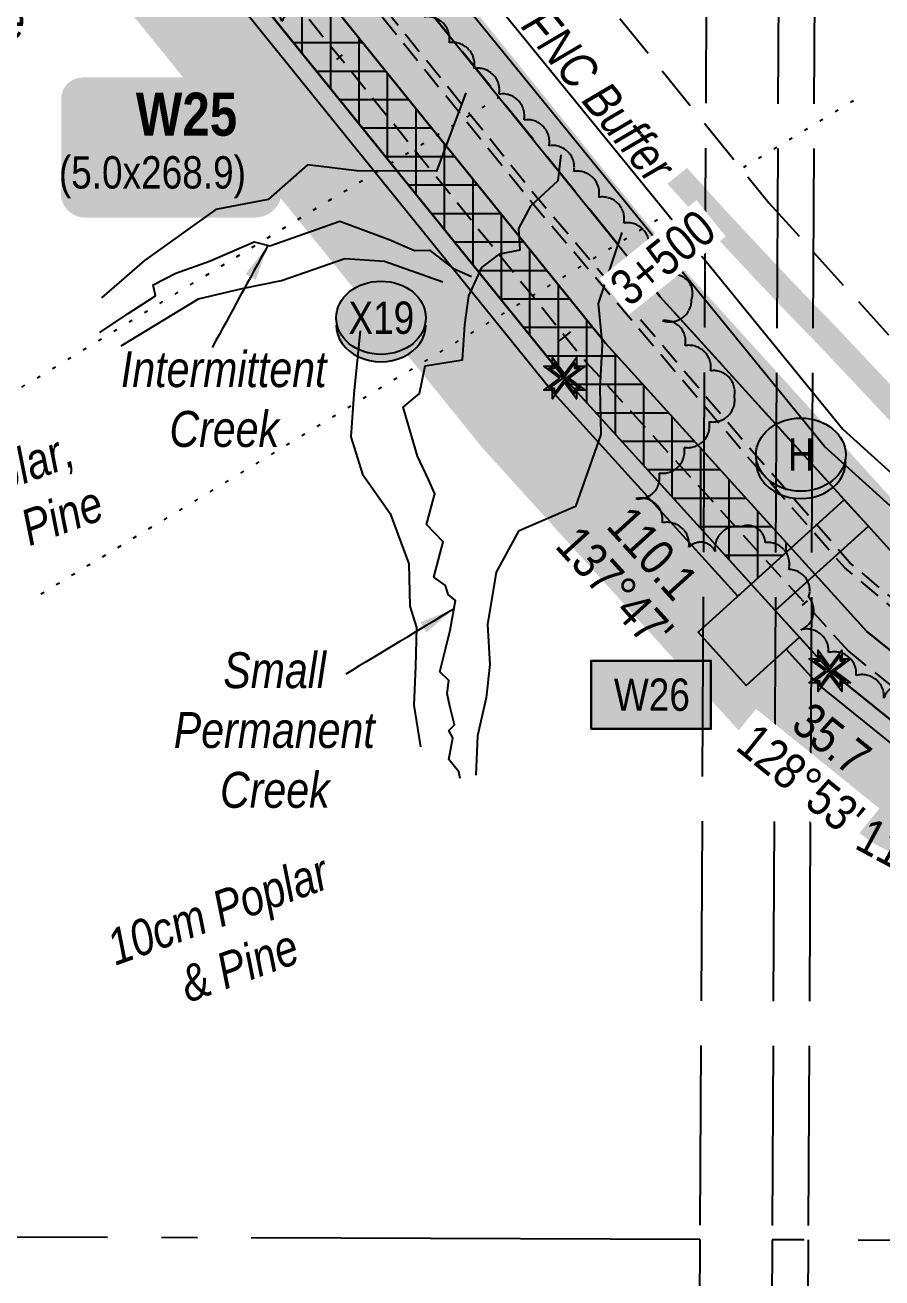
# Model space of a CAD drawing. Extents: x 471563 to 508050, y 6028961 to 6050146.
# Drawn here: x 481820.4 to 482059.1, y 6043411.8 to 6043760.8 of the extents above; entities that cross this region are included whole.
import ezdxf
from ezdxf.enums import TextEntityAlignment as Align

# ---------------------------------------------------------------- set-up
doc = ezdxf.new("R2010")
doc.units = 0
doc.header["$LTSCALE"] = 5
for name, pattern in [('0', [1, 1, 0]), ('foc-ACCESSROAD', [3.75, 2.5, -1.25]), ('foc-QUARTERLINE', [33, 25, -3, 2, -3]), ('foc-TIELINE', [1.875, 1.25, -0.625]), ('foc-TOPO', [1, 0.2, -0.8]), ('foc-UNSURVEYED', [12.5, 10, -2.5]), ('UG_PIPE', [1.875, 1.25, -0.625])]:
    doc.linetypes.add(name, pattern=pattern)
for name, color, linetype in [('AS-PIPE-UG', 44, 'UG_PIPE'), ('AS-ROADS', 254, 'Continuous'), ('C-RW', 13, 'Continuous'), ('CHAINAGE', 201, 'foc-TIELINE'), ('F-AR', 190, 'foc-ACCESSROAD'), ('F-RW', 190, 'Continuous'), ('L-BD1', 253, 'Continuous'), ('L-MON', 1, 'Continuous'), ('L-SECQ', 8, 'foc-QUARTERLINE'), ('L-USEC', 7, 'foc-UNSURVEYED'), ('P-BUFFER-H 30m', 51, 'Continuous'), ('P-BUFFER-T', 40, 'Continuous'), ('P-CROSSINGS', 250, 'Continuous'), ('P-CROSSINGS AR', 250, 'Continuous'), ('P-PROPOSED', 10, 'Continuous'), ('P-PROPOSED-H', 21, 'Continuous'), ('P-TEMP-BLOCKS', 250, 'Continuous'), ('P-TEMP-BLUE-BORE-H', 131, 'Continuous'), ('P-TEMP-H', 41, 'Continuous'), ('P-TEMP-NO CUT-H', 104, 'Continuous'), ('P-TEMP_WORKSPACE', 46, 'Continuous'), ('P-WORKAREA', 113, 'Continuous'), ('P-WORKAREA-H', 111, 'Continuous'), ('T-BUSH', 110, '0'), ('T-BUSH-T', 110, 'Continuous'), ('T-SLOPE', 48, 'Continuous'), ('T-VEGETATION-CHANGE', 104, 'foc-TOPO'), ('T-WATER', 160, 'Continuous'), ('T-WATER-T', 170, 'Continuous')]:
    doc.layers.add(name, color=color, linetype=linetype)
doc.layers.add('CHAINAGE-T', color=201, linetype='Continuous', lineweight=18)
doc.styles.add('80', font='ARIALN.TTF', dxfattribs={"height": 10})
doc.styles.add('80CG', font='ARIALN.TTF', dxfattribs={"height": 10})
doc.styles.add('80L', font='ARIALN.TTF', dxfattribs={"height": 10})
doc.styles.add('80LS', font='ARIALNI.TTF', dxfattribs={"height": 10})
doc.styles.add('BOLD', font='ARIALNB.TTF')
doc.styles.add('Crossing', font='ARIALN.TTF', dxfattribs={"height": 10})
doc.styles.add('foc-LtypeFont', font='ARIALN.TTF', dxfattribs={"height": 7.35})
doc.styles.add('MtXpl_Arial_Narrow', font='ARIALNI.TTF')
doc.linetypes.add('foc-TOPO-flowdirection-NOLINE', pattern='A,0,[">",foc-LtypeFont,S=0.3,R=0,X=0,Y=-0.945],-20,[">",foc-LtypeFont,S=0.3,R=0,X=0,Y=-0.945],0', length=20)
doc.dimstyles.new('Compass 5 000', dxfattribs={"dimscale": 5, "dimtxt": 9, "dimasz": 2, "dimexe": 0.2, "dimexo": 0.0625, "dimgap": 0.5, "dimtad": 0, "dimtih": 1, "dimtoh": 1, "dimzin": 0, "dimdsep": 46, "dimtxsty": '80CG', "dimcen": 0.1, "dimse1": 1, "dimse2": 1, "dimclrd": 256, "dimclrt": 256, "dimaunit": 1, "dimadec": 4, "dimazin": 0, "dimtfac": 0.06, "dimtofl": 0, "dimtmove": 0, "dimatfit": 1, "dimfxl": 0.2, "dimtolj": 1, "dimtzin": 0, "dimlwd": -1, "dimarcsym": 0})

# ---------------------------------------------------------------- blocks, each defined once
blk = doc.blocks.new('Temp_Area')
h = blk.add_hatch(color=191)
h.dxf.hatch_style = 1
h.paths.add_polyline_path([(-16.83, -9.44), (16.33, -9.44), (16.33, 9.05), (-16.83, 9.05)])
at = {"color": 250}
for points in [[(-17.03, -9.64), (16.53, -9.64), (16.53, 9.25), (-17.03, 9.25)], [(-16.93, -9.54), (16.43, -9.54), (16.43, 9.15), (-16.93, 9.15)]]:
    blk.add_lwpolyline(points, close=True, dxfattribs=at)
at = {"color": 250, "style": '80L'}
blk.add_attdef('TEMPORARY', text='', height=9, dxfattribs=at).set_placement((0, -0.15), align=Align.MIDDLE_CENTER)
blk = doc.blocks.new('xing2')
h = blk.add_hatch(color=50)
h.dxf.hatch_style = 1
edge = h.paths.add_edge_path()
edge.add_ellipse((0, 0), major_axis=(-12.5, 0), ratio=0.816297, start_angle=0, end_angle=360)
h = blk.add_hatch(color=250)
h.dxf.hatch_style = 1
edge = h.paths.add_edge_path()
edge.add_ellipse((0, -2.05), major_axis=(-12.5, 0), ratio=0.816297, start_angle=0, end_angle=180)
edge.add_line((12.5, -2.05), (12.5, 0))
edge.add_ellipse((0, 0), major_axis=(-12.5, 0), ratio=0.816297, start_angle=0, end_angle=180, ccw=False)
edge.add_line((-12.5, 0), (-12.5, -2.05))
at = {"color": 250}
blk.add_ellipse((0, 0), major_axis=(-12.5, 0), ratio=0.816297, dxfattribs=at)
blk.add_ellipse((0, -2.05), major_axis=(-12.5, 0), ratio=0.816297, start_param=0, end_param=3.141593, dxfattribs=at)
at = {"color": 250, "style": 'Crossing'}
blk.add_attdef('CROSSING', text='', height=9, dxfattribs=at).set_placement((0.09, 0.02), align=Align.MIDDLE_CENTER)
at = {"color": 250, "style": 'Crossing', "flags": 1}
for tag, p in [('OWNER', (0.09, -12.49)), ('DESCRIPTION', (0.09, -25.77)), ('LOCATION', (0.09, -39.3)), ('DWG_REF', (0.09, -52.84))]:
    blk.add_attdef(tag, text='', height=9, dxfattribs=at).set_placement(p, align=Align.MIDDLE_CENTER)
blk = doc.blocks.new('*U235')
h = blk.add_hatch(color=191)
edge = h.paths.add_edge_path()
edge.add_line((-24, -19.07), (24, -19.07))
edge.add_arc((24, -13.07), 6, 270, 360)
edge.add_line((30, -13.07), (30, 12.5))
edge.add_arc((24, 12.5), 6, 0, 90)
edge.add_line((24, 18.5), (-24, 18.5))
edge.add_arc((-24, 12.5), 6, 90, 180)
edge.add_line((-30, 12.5), (-30, -13.07))
edge.add_arc((-24, -13.07), 6, 180, 270)
at = {"flags": 128}
blk.add_lwpolyline([(31.73, 26.64, 0, 7.5, 0), (0, 0, 0, 0, 0)], format="xyseb", dxfattribs=at)
at = {"color": 250, "flags": 128}
blk.add_lwpolyline([(-24, -19.07, 3, 3, 0), (24, -19.07, 3, 3, 0.414214), (30, -13.07, 3, 3, 0), (30, 12.5, 3, 0, 0.414214), (24, 18.5, 0, 0, 0), (-24, 18.5, 0, 0, 0.414214), (-30, 12.5, 0, 0, 0), (-30, -13.07, 0, 3, 0.414214)], format="xyseb", close=True, dxfattribs=at)
at = {"color": 250}
for tag, p, height, style in [('TEMP_AREA_W1_001', (-9.21, 2.24), 12, 'BOLD'), ('ENTER_TEXT_001', (-30.66, -12.47), 9, '80')]:
    blk.add_attdef(tag, p, '', height=height, dxfattribs=dict(at, style=style))
blk = doc.blocks.new('TEMP')
h = blk.add_hatch(color=255)
h.dxf.hatch_style = 1
h.paths.add_polyline_path([(0, 0.251), (-0.666, 1.152), (-0.666, 0.666), (-1.152, 0.666), (-0.251, 0), (-1.152, -0.666), (-0.666, -0.666), (-0.666, -1.152), (0, -0.251), (0.666, -1.152), (0.666, -0.666), (1.152, -0.666), (0.251, 0), (1.152, 0.666), (0.666, 0.666), (0.666, 1.152)])
h.paths.add_polyline_path([(0.566, 0.849), (0.566, 0.566), (0.849, 0.566), (0.083, 0), (0.849, -0.566), (0.566, -0.566), (0.566, -0.849), (0, -0.083), (-0.566, -0.849), (-0.566, -0.566), (-0.849, -0.566), (-0.083, 0), (-0.849, 0.566), (-0.566, 0.566), (-0.566, 0.849), (0, 0.083)], flags=16)
h = blk.add_hatch(color=1)
h.dxf.hatch_style = 1
h.paths.add_polyline_path([(0, 0.083), (-0.566, 0.849), (-0.566, 0.566), (-0.849, 0.566), (-0.083, 0), (-0.849, -0.566), (-0.566, -0.566), (-0.566, -0.849), (0, -0.083), (0.566, -0.849), (0.566, -0.566), (0.849, -0.566), (0.083, 0), (0.849, 0.566), (0.566, 0.566), (0.566, 0.849)])
h = blk.add_hatch(color=1)
h.dxf.hatch_style = 1
h.paths.add_polyline_path([(-0.083, 0), (-0.849, 0.566), (-0.566, 0.566), (-0.566, 0.849), (0, 0.083), (0.566, 0.849), (0.566, 0.566), (0.849, 0.566), (0.083, 0), (0.849, -0.566), (0.566, -0.566), (0.566, -0.849), (0, -0.083), (-0.566, -0.849), (-0.566, -0.566), (-0.849, -0.566)])
at = {"color": 1}
for p, q in [((-0.083, 0), (0.083, 0)), ((0, 0.083), (0, -0.083))]:
    blk.add_line(p, q, dxfattribs=at)
at = {"color": 255, "flags": 128}
blk.add_lwpolyline([(-0.251, 0), (-1.152, 0.666), (-0.666, 0.666), (-0.666, 1.152), (0, 0.251), (0.666, 1.152), (0.666, 0.666), (1.152, 0.666), (0.251, 0), (1.152, -0.666), (0.666, -0.666), (0.666, -1.152), (0, -0.251), (-0.666, -1.152), (-0.666, -0.666), (-1.152, -0.666)], close=True, dxfattribs=at)
at = {"color": 1, "flags": 128}
blk.add_lwpolyline([(-0.083, 0), (-0.849, 0.566), (-0.566, 0.566), (-0.566, 0.849), (0, 0.083), (0.566, 0.849), (0.566, 0.566), (0.849, 0.566), (0.083, 0), (0.849, -0.566), (0.566, -0.566), (0.566, -0.849), (0, -0.083), (-0.566, -0.849), (-0.566, -0.566), (-0.849, -0.566)], close=True, dxfattribs=at)
blk = doc.blocks.new('Well_proximity')
h = blk.add_hatch(color=191)
h.dxf.hatch_style = 1
edge = h.paths.add_edge_path()
edge.add_ellipse((0, 0), major_axis=(-12.5, 0), ratio=0.816297, start_angle=0, end_angle=360)
h = blk.add_hatch(color=250)
h.dxf.hatch_style = 1
edge = h.paths.add_edge_path()
edge.add_ellipse((0, -2.05), major_axis=(-12.5, 0), ratio=0.816297, start_angle=0, end_angle=180)
edge.add_line((12.5, -2.05), (12.5, 0))
edge.add_ellipse((0, 0), major_axis=(-12.5, 0), ratio=0.816297, start_angle=0, end_angle=180, ccw=False)
edge.add_line((-12.5, 0), (-12.5, -2.05))
at = {"color": 250}
blk.add_ellipse((0, 0), major_axis=(-12.5, 0), ratio=0.816297, dxfattribs=at)
blk.add_ellipse((0, -2.05), major_axis=(-12.5, 0), ratio=0.816297, start_param=0, end_param=3.141593, dxfattribs=at)
at = {"color": 250, "style": '80L'}
blk.add_attdef('CROSSING', text='', height=9, dxfattribs=at).set_placement((0.09, 0.02), align=Align.MIDDLE_CENTER)

msp = doc.modelspace()

# ---------------------------------------------------------------- hatches: boundary and pattern name
at = {"layer": 'P-BUFFER-H 30m', "linetype": 'Continuous'}
h = msp.add_hatch(color=256, dxfattribs=at)
h.dxf.hatch_style = 1
edge = h.paths.add_edge_path()
edge.add_line((478888.757, 6044432.58), (478883.741, 6044331.776))
edge.add_line((478883.741, 6044331.776), (479003.535, 6044326.054))
edge.add_arc((479002.104, 6044296.104), 29.984, 86.53765, 87.26524, ccw=False)
edge.add_line((479003.915, 6044326.033), (479138.437, 6044317.894))
edge.add_line((479138.437, 6044317.894), (479612.278, 6044306.012))
edge.add_line((479612.278, 6044306.012), (479674.223, 6044307.789))
edge.add_line((479674.223, 6044307.789), (479695.131, 6044311.149))
edge.add_line((479695.131, 6044311.149), (479772.245, 6044331.214))
edge.add_arc((479779.795, 6044302.196), 29.984, 94.73813, 104.58429, ccw=False)
edge.add_line((479777.319, 6044332.077), (479813.624, 6044335.087))
edge.add_arc((479816.101, 6044305.205), 29.984, 91.21033, 94.73813, ccw=False)
edge.add_line((479815.468, 6044335.182), (480119.34, 6044341.602))
edge.add_arc((480119.973, 6044311.625), 29.984, 88.36824, 91.21033, ccw=False)
edge.add_line((480120.827, 6044341.597), (480180.608, 6044339.894))
edge.add_arc((480179.754, 6044309.922), 29.984, 84.87918, 88.36824, ccw=False)
edge.add_line((480182.43, 6044339.786), (480321.203, 6044327.35))
edge.add_arc((480318.527, 6044297.486), 29.984, 83.03242, 84.87918, ccw=False)
edge.add_line((480322.164, 6044327.249), (480501.969, 6044305.275))
edge.add_arc((480498.332, 6044275.512), 29.984, 76.27292, 83.03242, ccw=False)
edge.add_line((480505.447, 6044304.64), (480631.206, 6044273.92))
edge.add_line((480631.206, 6044273.92), (480733.196, 6044253.143))
edge.add_line((480733.196, 6044253.143), (481061.474, 6044236.73))
edge.add_line((481061.474, 6044236.73), (481279.68, 6044235.809))
edge.add_arc((481279.553, 6044205.825), 29.984, 86.73973, 89.75814, ccw=False)
edge.add_line((481281.258, 6044235.761), (481360.431, 6044231.251))
edge.add_arc((481358.726, 6044201.315), 29.984, 83.80731, 86.73973, ccw=False)
edge.add_line((481361.96, 6044231.124), (481436.251, 6044223.063))
edge.add_arc((481433.017, 6044193.254), 29.984, 79.36829, 83.80731, ccw=False)
edge.add_line((481438.549, 6044222.723), (481475.269, 6044215.83))
edge.add_arc((481469.737, 6044186.361), 29.984, 72.68628, 79.36829, ccw=False)
edge.add_line((481478.66, 6044214.987), (481539.941, 6044195.884))
edge.add_arc((481531.018, 6044167.258), 29.984, 60.06437, 72.68628, ccw=False)
edge.add_line((481545.981, 6044193.242), (481575.393, 6044176.305))
edge.add_arc((481560.43, 6044150.321), 29.984, 54.01462, 60.06437, ccw=False)
edge.add_line((481578.048, 6044174.583), (481627.718, 6044138.515))
edge.add_arc((481610.1, 6044114.253), 29.984, 47.93187, 54.01462, ccw=False)
edge.add_line((481630.19, 6044136.512), (481673.17, 6044097.72))
edge.add_arc((481653.08, 6044075.461), 29.984, 42.35075, 47.93187, ccw=False)
edge.add_line((481675.239, 6044095.66), (481703.508, 6044064.648))
edge.add_arc((481681.349, 6044044.449), 29.984, 38.93721, 42.35075, ccw=False)
edge.add_line((481704.672, 6044063.293), (482004.876, 6043691.739))
edge.add_line((482004.876, 6043691.739), (482075.619, 6043613.748))
edge.add_line((482075.619, 6043613.748), (482097.393, 6043596.188))
edge.add_line((482097.393, 6043596.188), (482122.025, 6043582.953))
edge.add_line((482122.025, 6043582.953), (482144.537, 6043574.637))
edge.add_line((482144.537, 6043574.637), (482218.684, 6043558.087))
edge.add_arc((482212.152, 6043528.823), 29.984, 71.40761, 77.41756, ccw=False)
edge.add_line((482221.712, 6043557.242), (482322.277, 6043523.413))
edge.add_arc((482312.717, 6043494.994), 29.984, 58.07957, 71.40761, ccw=False)
edge.add_line((482328.571, 6043520.444), (482465.579, 6043435.096))
edge.add_line((482465.579, 6043435.096), (482488.774, 6043424.371))
edge.add_line((482488.774, 6043424.371), (482515.539, 6043418.319))
edge.add_line((482515.539, 6043418.319), (482549.343, 6043414.205))
edge.add_line((482549.343, 6043414.205), (482598.641, 6043423.012))
edge.add_line((482598.641, 6043423.012), (482611.785, 6043432.898))
edge.add_arc((482629.809, 6043408.936), 29.984, 105.22868, 126.95003, ccw=False)
edge.add_line((482621.933, 6043437.867), (482781.78, 6043481.383))
edge.add_line((482781.78, 6043481.383), (482815.763, 6043493.61))
edge.add_arc((482825.914, 6043465.396), 29.984, 89.79614, 109.78853, ccw=False)
edge.add_line((482826.021, 6043495.38), (482940.231, 6043494.974))
edge.add_line((482940.231, 6043494.974), (482940.483, 6043556.721))
edge.add_arc((482970.467, 6043556.599), 29.984, 149.85715, 179.76636, ccw=False)
edge.add_line((482944.537, 6043571.656), (482970.883, 6043617.027))
edge.add_arc((482996.813, 6043601.97), 29.984, 130.90048, 149.85715, ccw=False)
edge.add_line((482977.181, 6043624.633), (483487.894, 6044067.034))
edge.add_arc((483507.526, 6044044.371), 29.984, 74.88435, 130.90048, ccw=False)
edge.add_line((483515.345, 6044073.318), (483709.411, 6044020.898))
edge.add_line((483709.411, 6044020.898), (484086.076, 6044364.046))
edge.add_arc((484106.269, 6044341.881), 29.984, 86.93075, 132.33403, ccw=False)
edge.add_line((484107.874, 6044371.822), (484383.809, 6044357.027))
edge.add_line((484383.809, 6044357.027), (484607.42, 6044506.829))
edge.add_arc((484624.108, 6044481.918), 29.984, 93.75043, 123.81906, ccw=False)
edge.add_line((484622.147, 6044511.838), (485042.205, 6044539.373))
edge.add_arc((485071.083, 6044531.302), 29.984, 93.74658, 164.38456, ccw=False)
edge.add_line((485069.124, 6044561.222), (485279.156, 6044574.976))
edge.add_line((485279.156, 6044574.976), (485965.918, 6044619.948))
edge.add_arc((485967.877, 6044590.028), 29.984, 91.89883, 93.7466, ccw=False)
edge.add_line((485966.884, 6044619.995), (486170.464, 6044626.745))
edge.add_arc((486171.458, 6044596.777), 29.984, 43.70756, 91.89883, ccw=False)
edge.add_line((486193.133, 6044617.495), (486202.879, 6044617.818))
edge.add_arc((486203.872, 6044587.851), 29.984, 90.15042, 91.89839, ccw=False)
edge.add_line((486203.793, 6044617.835), (486426.998, 6044618.421))
edge.add_arc((486449.399, 6044598.49), 29.984, 90.15032, 138.33952, ccw=False)
edge.add_line((486449.32, 6044628.474), (486941.938, 6044629.766))
edge.add_line((486941.938, 6044629.766), (487450.904, 6044631.092))
edge.add_line((487450.904, 6044631.092), (487474.334, 6044631.152))
edge.add_line((487474.334, 6044631.152), (487527.298, 6044631.291))
edge.add_arc((487545.452, 6044655.155), 29.984, 180.07551, 232.73796, ccw=False)
edge.add_line((487515.468, 6044655.115), (487515.448, 6044670.144))
edge.add_arc((487545.433, 6044670.183), 29.984, 90.11877, 180.07551, ccw=False)
edge.add_line((487545.37, 6044700.167), (487612.691, 6044700.307))
edge.add_arc((487612.753, 6044670.323), 29.984, 0.15, 90.11877, ccw=False)
edge.add_line((487642.737, 6044670.401), (487642.957, 6044586.617))
edge.add_arc((487612.973, 6044586.539), 29.984, -89.85, 0.15, ccw=False)
edge.add_line((487613.051, 6044556.555), (487598.059, 6044556.516))
edge.add_line((487598.059, 6044556.516), (487474.528, 6044556.193))
edge.add_line((487474.528, 6044556.193), (487451.099, 6044556.132))
edge.add_line((487451.099, 6044556.132), (486942.135, 6044554.806))
edge.add_line((486942.135, 6044554.806), (486486.857, 6044553.611))
edge.add_arc((486464.456, 6044573.542), 29.984, 270.15042, 318.33934, ccw=False)
edge.add_line((486464.535, 6044543.558), (486204.676, 6044542.876))
edge.add_line((486204.676, 6044542.876), (486158.295, 6044541.339))
edge.add_arc((486157.301, 6044571.307), 29.984, 223.7083, 271.89839, ccw=False)
edge.add_line((486135.627, 6044550.588), (485970.092, 6044545.1))
edge.add_line((485970.092, 6044545.1), (485284.054, 6044500.175))
edge.add_line((485284.054, 6044500.175), (485117.209, 6044489.25))
edge.add_arc((485088.333, 6044497.324), 29.984, 273.75043, 344.37866, ccw=False)
edge.add_line((485090.294, 6044467.404), (484639.104, 6044437.828))
edge.add_line((484639.104, 6044437.828), (484413.068, 6044286.401))
edge.add_arc((484396.379, 6044311.312), 29.984, 266.93075, 303.81906, ccw=False)
edge.add_line((484394.774, 6044281.37), (484122.649, 6044295.962))
edge.add_line((484122.649, 6044295.962), (483741.672, 6043948.885))
edge.add_arc((483721.479, 6043971.05), 29.984, 254.88435, 312.33403, ccw=False)
edge.add_line((483713.66, 6043942.103), (483518.893, 6043994.713))
edge.add_line((483518.893, 6043994.713), (483031.937, 6043572.891))
edge.add_line((483031.937, 6043572.891), (483015.394, 6043544.402))
edge.add_line((483015.394, 6043544.402), (483015.008, 6043449.715))
edge.add_arc((482985.024, 6043449.838), 29.984, 280.6565, 359.76627, ccw=False)
edge.add_line((482990.569, 6043420.371), (482622.654, 6043351.142))
edge.add_arc((482617.109, 6043380.609), 29.984, 280.11708, 280.6565, ccw=False)
edge.add_line((482622.376, 6043351.091), (482555.876, 6043339.225))
edge.add_arc((482550.609, 6043368.743), 29.984, 263.06137, 280.11708, ccw=False)
edge.add_line((482546.987, 6043338.978), (482504.22, 6043344.183))
edge.add_arc((482507.842, 6043373.947), 29.984, 257.25786, 263.06137, ccw=False)
edge.add_line((482501.229, 6043344.702), (482467.602, 6043352.306))
edge.add_arc((482474.215, 6043381.552), 29.984, 245.18522, 257.25786, ccw=False)
edge.add_line((482461.631, 6043354.336), (482431.584, 6043368.229))
edge.add_arc((482444.168, 6043395.445), 29.984, 238.07957, 245.18522, ccw=False)
edge.add_line((482428.314, 6043369.995), (482293.396, 6043454.04))
edge.add_line((482293.396, 6043454.04), (482200.05, 6043485.441))
edge.add_line((482200.05, 6043485.441), (482125.256, 6043502.135))
edge.add_arc((482131.788, 6043531.399), 29.984, 249.72551, 257.41756, ccw=False)
edge.add_line((482121.398, 6043503.273), (482093.109, 6043513.723))
edge.add_arc((482103.499, 6043541.85), 29.984, 241.75111, 249.72551, ccw=False)
edge.add_line((482089.307, 6043515.437), (482058.225, 6043532.137))
edge.add_arc((482072.417, 6043558.55), 29.984, 231.11363, 241.75111, ccw=False)
edge.add_line((482053.593, 6043535.211), (482025.835, 6043557.597))
edge.add_arc((482044.659, 6043580.937), 29.984, 222.20999, 231.11363, ccw=False)
edge.add_line((482022.45, 6043560.792), (481948.491, 6043642.329))
edge.add_arc((481970.7, 6043662.474), 29.984, 218.93721, 222.20999, ccw=False)
edge.add_line((481947.377, 6043643.63), (481647.207, 6044015.14))
edge.add_line((481647.207, 6044015.14), (481621.318, 6044043.542))
edge.add_line((481621.318, 6044043.542), (481581.739, 6044079.264))
edge.add_line((481581.739, 6044079.264), (481535.926, 6044112.531))
edge.add_line((481535.926, 6044112.531), (481512.884, 6044125.8))
edge.add_line((481512.884, 6044125.8), (481458.859, 6044142.641))
edge.add_line((481458.859, 6044142.641), (481426.432, 6044148.728))
edge.add_line((481426.432, 6044148.728), (481355.019, 6044156.477))
edge.add_line((481355.019, 6044156.477), (481278.178, 6044160.854))
edge.add_line((481278.178, 6044160.854), (481060.129, 6044161.774))
edge.add_arc((481060.256, 6044191.758), 29.984, 267.13767, 269.75814, ccw=False)
edge.add_line((481058.759, 6044161.812), (480726.054, 6044178.446))
edge.add_arc((480727.552, 6044208.393), 29.984, 258.48568, 267.13767, ccw=False)
edge.add_line((480721.566, 6044179.012), (480615.391, 6044200.642))
edge.add_arc((480621.377, 6044230.022), 29.984, 256.27292, 258.48568, ccw=False)
edge.add_line((480614.261, 6044200.895), (480490.239, 6044231.19))
edge.add_line((480490.239, 6044231.19), (480313.791, 6044252.754))
edge.add_line((480313.791, 6044252.754), (480177.104, 6044265.003))
edge.add_line((480177.104, 6044265.003), (480119.808, 6044266.635))
edge.add_line((480119.808, 6044266.635), (479818.513, 6044260.27))
edge.add_line((479818.513, 6044260.27), (479787.369, 6044257.693))
edge.add_line((479787.369, 6044257.693), (479711.897, 6044238.059))
edge.add_arc((479704.348, 6044267.077), 29.984, 279.13219, 284.58201, ccw=False)
edge.add_line((479709.107, 6044237.473), (479683.214, 6044233.311))
edge.add_arc((479678.455, 6044262.915), 29.984, 271.64285, 279.13219, ccw=False)
edge.add_line((479679.314, 6044232.943), (479613.219, 6044231.048))
edge.add_arc((479612.359, 6044261.019), 29.984, 268.5635, 271.64285, ccw=False)
edge.add_line((479611.607, 6044231.045), (479135.762, 6044242.977))
edge.add_arc((479136.514, 6044272.952), 29.984, 266.53765, 268.5635, ccw=False)
edge.add_line((479134.703, 6044243.023), (478999.673, 6044251.192))
edge.add_line((478999.673, 6044251.192), (478870.391, 6044257.368))
edge.add_arc((478871.821, 6044287.318), 29.984, 264.37826, 267.26524, ccw=False)
edge.add_line((478868.884, 6044257.478), (478833.731, 6044260.938))
edge.add_arc((478836.668, 6044290.778), 29.984, 177.15092, 264.37826, ccw=False)
edge.add_line((478806.721, 6044292.268), (478813.89, 6044436.306))
edge.add_arc((478843.837, 6044434.815), 29.984, 87.15092, 177.15092, ccw=False)
edge.add_line((478845.327, 6044464.762), (478860.301, 6044464.017))
edge.add_arc((478858.81, 6044434.07), 29.984, -2.84908, 87.15092, ccw=False)
at = {"layer": 'P-PROPOSED-H', "linetype": 'Continuous'}
h = msp.add_hatch(color=256, dxfattribs=at)
h.dxf.hatch_style = 1
h.paths.add_polyline_path([(478858.81, 6044434.07), (478852.352, 6044304.299), (478872.914, 6044302.275), (479002.104, 6044296.104), (479137.155, 6044287.933), (479612.332, 6044276.017), (479677.044, 6044277.873), (479701.299, 6044281.772), (479779.795, 6044302.196), (479816.101, 6044305.205), (480119.973, 6044311.625), (480179.754, 6044309.922), (480318.527, 6044297.486), (480498.332, 6044275.512), (480624.653, 6044244.655), (480729.433, 6044223.31), (481060.662, 6044206.749), (481279.553, 6044205.825), (481358.726, 6044201.315), (481433.017, 6044193.254), (481469.737, 6044186.361), (481531.018, 6044167.258), (481560.43, 6044150.321), (481610.1, 6044114.253), (481653.08, 6044075.461), (481681.349, 6044044.449), (481982.092, 6043672.229), (482054.979, 6043591.874), (482080.742, 6043571.096), (482109.674, 6043555.551), (482136.038, 6043545.812), (482212.152, 6043528.823), (482312.717, 6043494.994), (482451.305, 6043408.662), (482479.068, 6043395.825), (482510.408, 6043388.738), (482550.187, 6043383.897), (482610.952, 6043394.752), (482629.809, 6043408.936), (482790.808, 6043452.765), (482825.914, 6043465.396), (482970.093, 6043464.883), (482970.467, 6043556.599), (482996.813, 6043601.97), (483507.526, 6044044.371), (483717.456, 6043987.666), (484106.269, 6044341.881), (484392.189, 6044326.55), (484624.108, 6044481.918), (485072.393, 6044511.304), (485071.083, 6044531.302), (485281.115, 6044545.056), (485967.877, 6044590.028), (486171.458, 6044596.777), (486171.789, 6044586.787), (486203.872, 6044587.851), (486449.425, 6044588.495), (486449.399, 6044598.49), (486942.017, 6044599.782), (487450.982, 6044601.108), (487474.411, 6044601.168), (487597.941, 6044601.492), (487597.8, 6044655.292), (487545.452, 6044655.155), (487545.433, 6044670.183), (487612.753, 6044670.323), (487612.973, 6044586.539), (487597.981, 6044586.5), (487474.45, 6044586.177), (487451.021, 6044586.116), (486942.057, 6044584.79), (486464.43, 6044583.537), (486464.456, 6044573.542), (486204.14, 6044572.859), (486157.301, 6044571.307), (486156.97, 6044581.296), (485968.615, 6044575.052), (485282.095, 6044530.096), (485087.023, 6044517.322), (485088.333, 6044497.324), (484629.107, 6044467.221), (484396.379, 6044311.312), (484111.729, 6044326.574), (483721.479, 6043971.05), (483511.315, 6044027.818), (483008.521, 6043592.277), (482985.443, 6043552.533), (482985.024, 6043449.838), (482617.109, 6043380.609), (482550.609, 6043368.743), (482507.842, 6043373.947), (482474.215, 6043381.552), (482444.168, 6043395.445), (482306.277, 6043481.343), (482208.118, 6043514.362), (482131.788, 6043531.399), (482103.499, 6043541.85), (482072.417, 6043558.55), (482044.659, 6043580.937), (481970.7, 6043662.474), (481669.968, 6044034.679), (481642.493, 6044064.821), (481600.646, 6044102.59), (481552.262, 6044137.724), (481524.973, 6044153.439), (481466.111, 6044171.788), (481430.822, 6044178.412), (481357.49, 6044186.369), (481279.095, 6044190.835), (481060.256, 6044191.758), (480727.552, 6044208.393), (480621.377, 6044230.022), (480495.634, 6044260.738), (480316.948, 6044282.575), (480178.871, 6044294.949), (480119.918, 6044296.628), (479816.958, 6044290.228), (479782.321, 6044287.362), (479704.348, 6044267.077), (479678.455, 6044262.915), (479612.359, 6044261.019), (479136.514, 6044272.952), (479001.294, 6044281.133), (478871.821, 6044287.318), (478836.668, 6044290.778), (478843.837, 6044434.815)])
at = {"layer": 'P-TEMP-BLUE-BORE-H'}
h = msp.add_hatch(color=256, dxfattribs=at)
h.dxf.hatch_style = 1
h.paths.add_polyline_path([(482022.726, 6043605.117), (481970.7, 6043662.474), (481850.49, 6043811.254), (481862.152, 6043820.675), (481982.092, 6043672.229), (482033.831, 6043615.189)])
at = {"layer": 'P-TEMP-H'}
h = msp.add_hatch(color=256, dxfattribs=at)
h.dxf.hatch_style = 1
h.paths.add_polyline_path([(481850.49, 6043811.254), (481970.7, 6043662.474), (482022.726, 6043605.117), (482019.024, 6043601.759), (481966.902, 6043659.222), (481846.602, 6043808.113)])
h = msp.add_hatch(color=256, dxfattribs=at)
h.dxf.hatch_style = 1
h.paths.add_polyline_path([(482022.726, 6043605.117), (482007.92, 6043591.687), (482021.35, 6043576.881), (482036.156, 6043590.311)])
h = msp.add_hatch(color=256, dxfattribs=at)
h.dxf.hatch_style = 1
h.paths.add_polyline_path([(482206.773, 6043509.542), (482130.372, 6043526.595), (482101.44, 6043537.283), (482069.642, 6043554.368), (482041.219, 6043577.291), (482032.454, 6043586.953), (482036.156, 6043590.311), (482044.659, 6043580.937), (482072.417, 6043558.55), (482103.499, 6043541.85), (482131.788, 6043531.399), (482208.118, 6043514.362), (482306.277, 6043481.343), (482377.602, 6043436.911), (482374.96, 6043432.67), (482304.13, 6043476.792)])
at = {"layer": 'P-TEMP-NO CUT-H', "ltscale": 2}
h = msp.add_hatch(dxfattribs=at)
h.set_pattern_fill('ANSI37', color=256, scale=2.49802, angle=45)
h.set_pattern_definition([(90, (250.831, 3144.81), (-7.931214384, 0), []), (180, (250.831, 3144.81), (-9e-16, -7.931214384), [])])
h.paths.add_polyline_path([(482022.726, 6043605.117), (481970.7, 6043662.474), (481850.49, 6043811.254), (481862.152, 6043820.675), (481982.092, 6043672.229), (482033.831, 6043615.189)])
at = {"layer": 'P-WORKAREA-H'}
h = msp.add_hatch(color=256, dxfattribs=at)
h.dxf.hatch_style = 1
h.paths.add_polyline_path([(482048.637, 6043628.619), (482022.726, 6043605.117), (482029.441, 6043597.714), (482055.356, 6043621.22)])

# ---------------------------------------------------------------- linework, layer by layer
at = {"layer": 'AS-PIPE-UG', "flags": 128}
for points in [[(482541.062, 6043393.299), (482523.771, 6043394.198), (482509.977, 6043396.238), (482498.961, 6043398.393), (482478.674, 6043404.693), (482469.215, 6043407.793), (482458.877, 6043415.161), (482434.276, 6043431.567), (482389.744, 6043461.042), (482366.318, 6043476.149), (482316.541, 6043505.491), (482275.883, 6043518.759), (482214.992, 6043537.634), (482187.858, 6043545.099), (482133.68, 6043558.434), (482116.543, 6043565.137), (482087.726, 6043579.643), (482050.18, 6043611.078), (482020.886, 6043644.566), (481963.067, 6043712.741), (481912.873, 6043774.98), (481899.508, 6043791.319), (481883.237, 6043812.123), (481806.627, 6043908.456), (481745.69, 6043983.174), (481689.019, 6044052.56), (481660.334, 6044083.95), (481614.716, 6044123.456), (481592.066, 6044142.45), (481567.368, 6044157.935), (481542.113, 6044174.19), (481532.815, 6044179.07), (481521.988, 6044182.918), (481506.182, 6044185.936)], [(482540.958, 6043391.303), (482523.572, 6043392.207), (482509.639, 6043394.267), (482498.471, 6043396.452), (482478.066, 6043402.789), (482468.303, 6043405.988), (482457.742, 6043413.515), (482433.17, 6043429.902), (482388.651, 6043459.369), (482365.268, 6043474.447), (482315.714, 6043503.658), (482275.277, 6043516.854), (482214.431, 6043535.715), (482187.354, 6043543.164), (482133.074, 6043556.524), (482115.728, 6043563.309), (482086.62, 6043577.962), (482048.778, 6043609.645), (482019.371, 6043643.261), (481961.527, 6043711.467), (481911.321, 6043773.72), (481897.947, 6043790.07), (481881.667, 6043810.885), (481805.07, 6043907.202), (481744.141, 6043981.911), (481687.506, 6044051.253), (481658.937, 6044082.515), (481613.419, 6044121.935), (481590.887, 6044140.83), (481566.296, 6044156.248), (481541.106, 6044172.461), (481532.012, 6044177.234), (481521.463, 6044180.983), (481505.807, 6044183.973)]]:
    msp.add_lwpolyline(points, dxfattribs=at)
at = {"layer": 'AS-ROADS', "const_width": 7, "flags": 128}
msp.add_lwpolyline([(482067.826, 6043648.887), (482062.145, 6043654.87), (482056.493, 6043660.918), (482050.628, 6043667.133), (482044.625, 6043673.502), (482038.475, 6043679.862), (482032.262, 6043686.316), (482026.024, 6043692.89), (482019.785, 6043699.564), (482013.565, 6043706.237), (482007.398, 6043712.976), (482001.256, 6043719.79), (481995.118, 6043726.667), (481989.042, 6043733.628), (481983.106, 6043740.76), (481977.224, 6043748.021), (481971.257, 6043755.377), (481965.384, 6043762.807), (481959.604, 6043770.218)], dxfattribs=at)
at = {"layer": 'C-RW', "flags": 128}
for points in [[(481622.705, 6044129.804), (481667.197, 6044089.647), (481696.523, 6044057.475), (481997.282, 6043685.236), (482068.739, 6043606.457), (482091.842, 6043587.824), (482117.908, 6043573.819), (482141.704, 6043565.029), (482217.531, 6043548.104), (482321.304, 6043513.196), (482460.821, 6043426.285), (482485.539, 6043414.856), (482513.829, 6043408.459), (482549.624, 6043404.102), (482602.745, 6043413.592), (482620.858, 6043427.216), (482784.789, 6043471.844), (482822.462, 6043485.398), (482950.185, 6043484.943), (482950.499, 6043562.02), (482981.202, 6043614.894), (483498.907, 6044063.351)], [(483507.526, 6044044.371), (482996.813, 6043601.97), (482970.467, 6043556.599), (482970.093, 6043464.883), (482825.914, 6043465.396), (482790.808, 6043452.765), (482629.809, 6043408.936), (482610.952, 6043394.752), (482550.187, 6043383.897), (482510.408, 6043388.738), (482479.068, 6043395.825), (482451.305, 6043408.662), (482312.717, 6043494.994), (482212.152, 6043528.823), (482136.038, 6043545.812), (482109.674, 6043555.551), (482080.742, 6043571.096), (482054.979, 6043591.874), (481982.092, 6043672.229), (481681.349, 6044044.449), (481653.08, 6044075.461), (481610.1, 6044114.253)]]:
    msp.add_lwpolyline(points, dxfattribs=at)
at = {"layer": 'CHAINAGE', "linetype": 'Continuous'}
for p, q in [((481907.308, 6043751.269), (481908.863, 6043752.525)), ((481969.344, 6043672.898), (481972.454, 6043675.411)), ((482036.929, 6043599.128), (482038.409, 6043600.471))]:
    msp.add_line(p, q, dxfattribs=at)
at = {"layer": 'F-AR'}
for points in [[(481593.081, 6044200.767), (481633.538, 6044171.403), (481647.919, 6044160.966), (481648.412, 6044160.521), (481695.438, 6044118.098), (481726.906, 6044083.605), (482010.01, 6043733.136), (482027.657, 6043711.291), (482039.988, 6043697.687), (482096.216, 6043635.659), (482113.388, 6043621.418), (482133.709, 6043610.454), (482152.336, 6043603.604), (482227.603, 6043586.802), (482337.784, 6043549.778), (482479.255, 6043461.675)], [(482444.539, 6043436.198), (482414.186, 6043455.1), (482320.632, 6043513.362), (482216.867, 6043548.235), (482141.031, 6043565.164), (482117.234, 6043573.916), (482091.184, 6043587.971), (482068.704, 6043606.483), (482039.685, 6043638.494), (482009.695, 6043671.578), (481997.275, 6043685.28), (481696.57, 6044057.539), (481667.215, 6044089.716), (481622.717, 6044129.859)]]:
    msp.add_lwpolyline(points, dxfattribs=at)
at = {"layer": 'L-SECQ', "flags": 128}
for points in [[(482008.419, 6043422.507), (481234.118, 6043425.307)], [(482837.485, 6043419.508), (482028.536, 6043422.434)]]:
    msp.add_lwpolyline(points, dxfattribs=at)
at = {"layer": 'L-USEC', "flags": 128}
for points in [[(482012.538, 6044226.546), (482008.419, 6043422.507)], [(482032.655, 6044226.443), (482028.535, 6043422.403)], [(482042.697, 6044226.437), (482038.578, 6043422.397)], [(482008.419, 6043422.507), (482004.3, 6042618.486)], [(482028.535, 6043422.403), (482024.417, 6042618.412)], [(482038.578, 6043422.397), (482034.511, 6042628.419)]]:
    msp.add_lwpolyline(points, dxfattribs=at)
at = {"layer": 'P-TEMP_WORKSPACE'}
for points in [[(482022.726, 6043605.117), (482007.92, 6043591.687), (482021.35, 6043576.881), (482036.156, 6043590.311)], [(482374.96, 6043432.67), (482304.13, 6043476.792), (482206.773, 6043509.542), (482130.372, 6043526.595), (482101.44, 6043537.283), (482069.642, 6043554.368), (482041.219, 6043577.291), (482032.454, 6043586.953), (482036.156, 6043590.311), (482044.659, 6043580.937), (482072.417, 6043558.55), (482103.499, 6043541.85), (482131.788, 6043531.399), (482208.118, 6043514.362), (482306.277, 6043481.343), (482377.602, 6043436.911)]]:
    msp.add_lwpolyline(points, close=True, dxfattribs=at)
at = {"layer": 'P-WORKAREA'}
msp.add_lwpolyline([(482048.637, 6043628.619), (482022.726, 6043605.117), (482029.441, 6043597.714), (482055.356, 6043621.22)], close=True, dxfattribs=at)
at = {"layer": 'T-BUSH', "flags": 128}
msp.add_lwpolyline([(482420.084, 6043390.661, 0.5205671), (482419.876, 6043398.983, 0.5205671), (482409.887, 6043398.648, 0.5205671), (482401.218, 6043403.112, 0.5205671), (482392.806, 6043408.51, 0.5205671), (482384.395, 6043413.908, 0.5205671), (482375.983, 6043419.306, 0.5205671), (482367.571, 6043424.704, 0.5205671), (482359.159, 6043430.102, 0.5205671), (482358.506, 6043436.927, 0.5205671), (482364.448, 6043444.963, 0.5205671), (482370.39, 6043453, 0.5205671), (482363.398, 6043458.793, 0.5205671), (482355.089, 6043464.349, 0.5205671), (482346.615, 6043469.647, 0.5205671), (482338.14, 6043474.946, 0.5205671), (482329.666, 6043480.245, 0.5205671), (482323.912, 6043478.164, 0.5205671), (482314.429, 6043481.322, 0.5205671), (482304.946, 6043484.48, 0.5205671), (482295.463, 6043487.638, 0.5205671), (482293.108, 6043495.89, 0.5205671), (482285.346, 6043500.405, 0.5205671), (482275.934, 6043503.767, 0.5205671), (482266.461, 6043506.952, 0.5205671), (482256.964, 6043510.066, 0.5205671), (482247.467, 6043513.181, 0.5205671), (482237.97, 6043516.295, 0.5205671), (482228.472, 6043519.41, 0.5205671), (482219.479, 6043521.481, 0.5205671), (482214.339, 6043515.121, 0.5205671), (482204.548, 6043517.131, 0.5205671), (482194.758, 6043519.14, 0.5205671), (482184.967, 6043521.15, 0.5205671), (482175.977, 6043523.863, 0.5205671), (482175.13, 6043533.737, 0.5205671), (482165.4, 6043536.021, 0.5205671), (482155.669, 6043538.304, 0.5205671), (482145.939, 6043540.588, 0.5205671), (482136.241, 6043543.007, 0.5205671), (482126.551, 6043545.454, 0.5205671), (482116.86, 6043547.901, 0.5205671), (482107.17, 6043550.348, 0.5205671), (482098.167, 6043554.388, 0.5205671), (482089.745, 6043559.77, 0.5205671), (482081.323, 6043565.151, 0.5205671), (482073.613, 6043571.445, 0.5205671), (482066.509, 6043575.928, 0.5205671), (482059.692, 6043573.323, 0.5205671), (482051.979, 6043579.68, 0.5205671), (482044.267, 6043586.038, 0.5205671), (482036.555, 6043592.395, 0.5205671), (482038.702, 6043601.455, 0.5205671), (482033.195, 6043609.183, 0.5205671), (482026.62, 6043616.711, 0.5205671), (482019.905, 6043621.085, 0.5205671), (482012.685, 6043614.173, 0.5205671), (482005.371, 6043615.439, 0.5205671), (481997.993, 6043622.181, 0.5205671), (481990.614, 6043628.923, 0.5205671), (481997.056, 6043636.054, 0.5205671), (482004.043, 6043643.2, 0.5205671), (482011.031, 6043650.347, 0.5205671), (482018.019, 6043657.493, 0.5205671), (482011.394, 6043664.518, 0.5205671), (482004.28, 6043671.539, 0.5205671), (481998.003, 6043678.496, 0.5205671), (482006.105, 6043684.349, 0.5205671), (482001.158, 6043691.35, 0.5205671), (481994.203, 6043698.527, 0.5205671), (481987.247, 6043705.705, 0.5205671), (481980.292, 6043712.883, 0.5205671), (481973.337, 6043720.06, 0.5205671), (481966.381, 6043727.238, 0.5205671), (481959.426, 6043734.416, 0.5205671), (481952.471, 6043741.593, 0.5205671), (481945.515, 6043748.771, 0.5205671), (481938.56, 6043755.949, 0.5205671), (481931.605, 6043763.127, 0.5205671), (481924.649, 6043770.304, 0.5205671), (481917.42, 6043774.962, 0.5205671), (481909.086, 6043769.445, 0.5205671), (481900.753, 6043763.928, 0.5205671), (481891.989, 6043761.819, 0.5205671), (481882.554, 6043765.116, 0.5205671), (481873.166, 6043768.546, 0.5205671), (481863.778, 6043771.975, 0.5205671), (481855.365, 6043777.134, 0.5205671), (481847.57, 6043783.391, 0.5205671), (481839.884, 6043789.729, 0.5205671), (481835.997, 6043798.937, 0.5205671), (481834.378, 6043808.349, 0.5205671), (481836.561, 6043818.102, 0.5205671), (481840.868, 6043826.869, 0.5205671), (481846.754, 6043834.829, 0.5205671), (481840.541, 6043842.658, 0.5205671), (481834.329, 6043850.488, 0.5205671), (481828.116, 6043858.317, 0.5205671), (481821.903, 6043866.146, 0.5205671), (481815.691, 6043873.976, 0.5205671), (481809.478, 6043881.805, 0.5205671), (481803.265, 6043889.634, 0.5205671), (481797.053, 6043897.464, 0.5205671), (481790.826, 6043905.282, 0.5205671), (481784.581, 6043913.086, 0.5205671), (481778.336, 6043920.889, 0.5205671), (481772.091, 6043928.693, 0.5205671), (481765.846, 6043936.497, 0.5205671), (481759.601, 6043944.3, 0.5205671), (481753.356, 6043952.104, 0.5205671), (481747.111, 6043959.907, 0.5205671), (481740.866, 6043967.711, 0.5205671), (481734.621, 6043975.514, 0.5205671), (481728.309, 6043983.264, 0.5205671), (481721.996, 6043991.012, 0.5205671), (481715.683, 6043998.761, 0.5205671), (481709.37, 6044006.51, 0.5205671), (481703.057, 6044014.259, 0.5205671), (481696.744, 6044022.007, 0.5205671), (481690.432, 6044029.756, 0.5205671), (481684.119, 6044037.505, 0.5205671), (481677.748, 6044045.204, 0.5205671), (481670.963, 6044052.542, 0.5205671), (481664.178, 6044059.881, 0.5205671), (481657.393, 6044067.22, 0.5205671), (481650.608, 6044074.559, 0.5205671), (481642.944, 6044080.97, 0.5205671), (481635.247, 6044087.345, 0.5205671), (481628.41, 6044087.088, 0.5205671), (481620.559, 6044091.357, 0.5205671), (481612.449, 6044097.199, 0.5205671), (481604.34, 6044103.041, 0.5205671), (481596.808, 6044109.45, 0.5205671), (481591.111, 6044117.663, 0.5205671), (481585.414, 6044125.875, 0.5205671), (481578.569, 6044132.969, 0.5205671), (481570.51, 6044138.881, 0.5205671), (481562.452, 6044144.794, 0.5205671), (481554.078, 6044150.224, 0.5205671), (481545.435, 6044155.244, 0.5205671), (481536.793, 6044160.265, 0.5205671), (481530.139, 6044160.653, 0.5205671), (481525.333, 6044156.121, 0.5205671), (481516.3, 6044160.398, 0.5205671), (481509.311, 6044159.393, 0.5205671), (481505.465, 6044150.175, 0.5205671), (481499.408, 6044142.225, 0.5205671), (481493.35, 6044134.275, 0.5205671), (481486.287, 6044127.248, 0.5205671), (481478.629, 6044120.896, 0.5205671), (481469.797, 6044116.217, 0.5205671), (481458.585, 6044110.276, 0.5205671)], format="xyb", dxfattribs=at)
at = {"layer": 'T-SLOPE', "flags": 128}
for points in [[(481943.195, 6043741.984), (481935.005, 6043720.101), (481912.884, 6043720.213), (481899.098, 6043721.909), (481888.097, 6043712.264), (481873.515, 6043709.491), (481853.651, 6043695.307), (481841.689, 6043684.872)], [(481986.639, 6043703.037), (481980.125, 6043683.238), (481981.193, 6043671.889), (481980.561, 6043659.83), (481980.842, 6043646.818), (481973.793, 6043626.745), (481957.865, 6043619.819), (481951.691, 6043608.483), (481949.221, 6043593.904), (481949.92, 6043582.725), (481948.864, 6043573.449), (481946.475, 6043562.808), (481946.013, 6043551.87)], [(481847.173, 6043671.469), (481868.73, 6043684.548), (481880.89, 6043687.504), (481891.856, 6043689.684), (481909.491, 6043695.83), (481920.569, 6043695.106), (481936.794, 6043689.355)], [(481913.789, 6043675.682), (481912.034, 6043658.092), (481911.19, 6043646.098), (481914.387, 6043635.739), (481922.155, 6043624.78), (481927.302, 6043610.778), (481927.591, 6043598.967), (481929.441, 6043593.067), (481929.165, 6043582.155), (481928.698, 6043571.348), (481930.541, 6043559.797)]]:
    msp.add_lwpolyline(points, dxfattribs=at)
at = {"layer": 'T-VEGETATION-CHANGE', "flags": 128}
for points in [[(481789.604, 6043641.799), (481952.639, 6043740.811)], [(482051.209, 6043739.759), (482020.593, 6043721.165)], [(481996.637, 6043706.616), (481824.733, 6043602.217)]]:
    msp.add_lwpolyline(points, dxfattribs=at)
at = {"layer": 'T-WATER', "flags": 128}
for points in [[(481941.608, 6043550.979), (481941.259, 6043552.859), (481938.467, 6043556.228), (481939.62, 6043562.257), (481938.469, 6043564.368), (481940.02, 6043565.866), (481938.791, 6043571.139), (481937.971, 6043574.664), (481938.461, 6043578.22), (481935.927, 6043580.649), (481937.671, 6043587.338), (481938.841, 6043592.306), (481940.377, 6043600.59), (481938.324, 6043602.17), (481937.504, 6043604.73), (481934.262, 6043607.003), (481936.898, 6043616.85), (481932.223, 6043621.71), (481934.617, 6043630.216), (481932.824, 6043634.257), (481929.786, 6043640.794), (481925.772, 6043654.449), (481930.281, 6043658.248), (481931.883, 6043665.91), (481942.244, 6043667.608), (481942.91, 6043677.33), (481944.038, 6043685.436), (481947.695, 6043693.275), (481952.714, 6043697.11), (481958.319, 6043698.259), (481957.967, 6043704.142), (481961.432, 6043710.54), (481968.901, 6043717.573), (481969.748, 6043724.678)], [(481841.24, 6043675.242), (481849.151, 6043680.474), (481856.72, 6043685.428), (481856.103, 6043688.492), (481862.44, 6043691.715), (481871.815, 6043695.057), (481884.278, 6043700.453), (481888.642, 6043699.307), (481908.064, 6043706.206), (481921.818, 6043701.141), (481928.902, 6043698.04), (481933.079, 6043698.118), (481939.585, 6043693.123), (481944.769, 6043690.765)]]:
    msp.add_lwpolyline(points, dxfattribs=at)
at = {"layer": 'T-WATER', "linetype": 'foc-TOPO-flowdirection-NOLINE', "flags": 128}
for points in [[(481941.608, 6043550.979), (481941.259, 6043552.859), (481938.467, 6043556.228), (481939.62, 6043562.257), (481938.469, 6043564.368), (481940.02, 6043565.866), (481938.791, 6043571.139), (481937.971, 6043574.664), (481938.461, 6043578.22), (481935.927, 6043580.649), (481937.671, 6043587.338), (481938.841, 6043592.306), (481940.377, 6043600.59), (481938.324, 6043602.17), (481937.504, 6043604.73), (481934.262, 6043607.003), (481936.898, 6043616.85), (481932.223, 6043621.71), (481934.617, 6043630.216), (481932.824, 6043634.257), (481929.786, 6043640.794), (481925.772, 6043654.449), (481930.281, 6043658.248), (481931.883, 6043665.91), (481942.244, 6043667.608), (481942.91, 6043677.33), (481944.038, 6043685.436), (481947.695, 6043693.275), (481952.714, 6043697.11), (481958.319, 6043698.259), (481957.967, 6043704.142), (481961.432, 6043710.54), (481968.901, 6043717.573), (481969.748, 6043724.678)], [(481841.24, 6043675.242), (481849.151, 6043680.474), (481856.72, 6043685.428), (481856.103, 6043688.492), (481862.44, 6043691.715), (481871.815, 6043695.057), (481884.278, 6043700.453), (481888.642, 6043699.307), (481908.064, 6043706.206), (481921.818, 6043701.141), (481928.902, 6043698.04), (481933.079, 6043698.118), (481939.585, 6043693.123), (481944.769, 6043690.765)]]:
    msp.add_lwpolyline(points, dxfattribs=at)

# ---------------------------------------------------------------- block references
at = {"layer": 'L-MON', "xscale": 4.997357149999892, "yscale": 4.997357149999892, "zscale": 4.997357149999892}
for p in [(481970.7, 6043662.474), (482044.659, 6043580.937)]:
    msp.add_blockref('TEMP', p, dxfattribs=at)
at = {"layer": 'P-CROSSINGS', "xscale": 0.99947143, "yscale": 0.99947143, "zscale": 0.99947143}
msp.add_blockref('xing2', (481919.581, 6043679.301), dxfattribs=at).add_auto_attribs({'CROSSING': 'X19'})
at = {"layer": 'P-CROSSINGS AR', "linetype": 'Continuous', "xscale": 0.99947143, "yscale": 0.99947143, "zscale": 0.99947143}
msp.add_blockref('Well_proximity', (482036.555, 6043641.178), dxfattribs=at).add_auto_attribs({'CROSSING': 'H'})
at = {"layer": 'P-TEMP-BLOCKS', "xscale": 0.9994796499999833, "yscale": 0.9994796499999833, "zscale": 0.9994796499999833}
msp.add_blockref('Temp_Area', (481995.051, 6043574.456), dxfattribs=at).add_auto_attribs({'TEMPORARY': 'W26'})

# ---------------------------------------------------------------- texts
at = {"layer": 'L-BD1', "style": '80L'}
for s, p in [('110.1', (481995.309, 6043613.772)), ("137°47'", (481984.76, 6043604.203))]:
    msp.add_text(s, height=9.9947, rotation=312.21, dxfattribs=at).set_placement(p, align=Align.MIDDLE)
at = {"layer": 'T-BUSH-T', "insert": (481839.793, 6043507.286), "char_height": 9.99475, "attachment_point": 1, "rotation": 20, "style": '80LS'}
msp.add_mtext_dynamic_manual_height_columns('\\pi2.5865;10cm Poplar \\P\\pi18.10018;& Pine', width=68.74807, gutter_width=50, heights=[0], dxfattribs=at)
at = {"layer": 'T-WATER-T', "char_height": 9.99475, "attachment_point": 1, "style": '80L'}
for s, insert in [('\\pi-0.31113;{\\fArial Narrow|b0|i1|c0|p34;Intermittent \\P\\pi13.22201;Creek}', (481847.428, 6043669.998)), ('\\pi14.12535;{\\fArial Narrow|b0|i1|c0|p34;Small \\P\\pi0.32632;Permanent\\P\\pi13.22201;Creek}', (481861.52, 6043586.12))]:
    msp.add_mtext_dynamic_manual_height_columns(s, width=56.55099, gutter_width=50, heights=[0], dxfattribs=dict(at, insert=insert))

# ---------------------------------------------------------------- leaders
at = {"layer": 'T-WATER-T', "path_type": 1}
for points in [[(481888.069, 6043699.457), (481872.515, 6043670.994)], [(481939.938, 6043598.221), (481909.752, 6043580.042)]]:
    msp.add_leader(points, dimstyle='Compass 5 000', override={"dimgap": 0.5, "dimtad": 0}, dxfattribs=at)

# ---------------------------------------------------------------- next in the draw order: texts
at = {"layer": 'P-BUFFER-T', "linetype": 'Continuous', "insert": (481949.943, 6043786.403), "char_height": 9.9948, "width": 83.80807, "attachment_point": 1, "rotation": 309.22085, "style": 'MtXpl_Arial_Narrow', "bg_fill": 3, "box_fill_scale": 1.15, "bg_fill_color": 256, "bg_fill_transparency": 0}
msp.add_mtext('30m FNC Buffer', dxfattribs=at)

# ---------------------------------------------------------------- next in the draw order: linework, layer by layer
at = {"layer": 'CHAINAGE'}
msp.add_lwpolyline([(481605.373, 6044108.421), (481647.786, 6044070.141), (481675.659, 6044039.564), (481976.396, 6043667.351), (482049.819, 6043586.405), (482076.579, 6043564.823), (482106.586, 6043548.7), (482133.913, 6043538.606), (482210.135, 6043521.593), (482309.497, 6043488.168), (482447.736, 6043402.053), (482476.641, 6043388.688), (482509.125, 6043381.343), (482550.398, 6043376.32), (482612.27, 6043387.373), (482632.063, 6043396.316), (482830.023, 6043442.394), (482970.05, 6043454.273), (482977.549, 6043454.909), (482977.955, 6043554.566), (483002.667, 6043597.123), (483509.421, 6044036.095)], dxfattribs=at)
at = {"layer": 'F-RW'}
msp.add_lwpolyline([(481530.323, 6044202.121), (481633.921, 6044140.082), (481704.434, 6044070.045), (482048.218, 6043648.263), (482101.723, 6043599.92), (482338.612, 6043520.395), (482504.467, 6043422.243), (482599.277, 6043433.726), (482850.474, 6043506.707), (482898.887, 6043549.185), (482903.501, 6043543.926), (482853.919, 6043500.422), (482600.683, 6043426.849), (482502.949, 6043415.012), (482335.685, 6043513.998), (482098.115, 6043593.752), (482043.132, 6043643.429), (481699.243, 6044065.34), (481629.595, 6044134.518), (481529.606, 6044194.396)], dxfattribs=at)
at = {"layer": 'P-PROPOSED'}
for points in [[(484396.379, 6044311.312), (484111.729, 6044326.574), (483721.479, 6043971.05), (483511.315, 6044027.818), (483008.521, 6043592.277), (482985.443, 6043552.533), (482985.024, 6043449.838), (482617.109, 6043380.609), (482550.609, 6043368.743), (482507.842, 6043373.947), (482474.215, 6043381.552), (482444.168, 6043395.445), (482306.277, 6043481.343), (482208.118, 6043514.362), (482131.788, 6043531.399), (482103.499, 6043541.85), (482072.417, 6043558.55), (482044.659, 6043580.937), (481970.7, 6043662.474), (481669.968, 6044034.679), (481642.493, 6044064.821), (481600.646, 6044102.59)], [(481610.1, 6044114.253), (481653.08, 6044075.461), (481681.349, 6044044.449), (481982.092, 6043672.229), (482054.979, 6043591.874), (482080.742, 6043571.096), (482109.674, 6043555.551), (482136.038, 6043545.812), (482212.152, 6043528.823), (482312.717, 6043494.994), (482451.305, 6043408.662), (482479.068, 6043395.825), (482510.408, 6043388.738), (482550.187, 6043383.897), (482610.952, 6043394.752), (482629.809, 6043408.936), (482790.808, 6043452.765), (482825.914, 6043465.396), (482970.093, 6043464.883), (482970.467, 6043556.599), (482996.813, 6043601.97), (483507.526, 6044044.371)]]:
    msp.add_lwpolyline(points, dxfattribs=at)
at = {"layer": 'P-TEMP_WORKSPACE'}
msp.add_lwpolyline([(481850.49, 6043811.254), (481970.7, 6043662.474), (482022.726, 6043605.117), (482019.024, 6043601.759), (481966.902, 6043659.222), (481846.602, 6043808.113)], close=True, dxfattribs=at)

# ---------------------------------------------------------------- next in the draw order: texts
at = {"layer": 'CHAINAGE-T', "linetype": 'Continuous', "insert": (481994.926, 6043699.992), "char_height": 9.9947, "width": 31.69306, "attachment_point": 2, "rotation": 38.93721, "style": '80L', "bg_fill": 3, "box_fill_scale": 1.15, "bg_fill_color": 256, "bg_fill_true_color": 256, "bg_fill_transparency": 0}
msp.add_mtext('3+500', dxfattribs=at)
at = {"layer": 'L-BD1', "insert": (482039.677, 6043554.543), "char_height": 9.9947, "width": 39.1516, "attachment_point": 2, "rotation": 321.1136, "style": '80L', "bg_fill": 3, "box_fill_scale": 1.25, "bg_fill_color": 256, "bg_fill_transparency": 0}
msp.add_mtext("128°53'", dxfattribs=at)
at = {"layer": 'T-BUSH-T', "insert": (481764.774, 6043623.488), "char_height": 9.99475, "width": 73.00846, "attachment_point": 1, "rotation": 20, "line_spacing_factor": 1.010232, "style": '80LS', "bg_fill": 3, "box_fill_scale": 1.15, "bg_fill_color": 256, "bg_fill_true_color": 256, "bg_fill_transparency": 0}
msp.add_mtext('\\pi3.61563;45cm Poplar, \\P\\pi0.45563;Spruce & Pine', dxfattribs=at)
at = {"layer": 'T-WATER-T', "insert": (481787.91, 6043783.678), "char_height": 9.99475, "width": 86.31202, "attachment_point": 2, "style": 'MtXpl_Arial_Narrow', "bg_fill": 3, "box_fill_scale": 1.15, "bg_fill_color": 256, "bg_fill_true_color": 256, "bg_fill_transparency": 0}
msp.add_mtext('Ephemeral Draw 3.0-5.0 Wide', dxfattribs=at)

# ---------------------------------------------------------------- next in the draw order: block references
at = {"layer": 'P-TEMP-BLOCKS', "xscale": 0.9994796499999833, "yscale": 0.9994796499999833, "zscale": 0.9994796499999833}
msp.add_blockref('*U235', (481860.475, 6043727.78), dxfattribs=at).add_auto_attribs({'TEMP_AREA_W1_001': 'W25', 'ENTER_TEXT_001': '(5.0x268.9)'})

# ---------------------------------------------------------------- next in the draw order: texts
at = {"layer": 'L-BD1', "style": '80L'}
msp.add_text("118°15'", height=9.9947, rotation=331.7511, dxfattribs=at).set_placement((482070.957, 6043526.714), align=Align.MIDDLE)
at = {"layer": 'L-BD1', "insert": (482048.326, 6043565.864), "char_height": 9.9947, "width": 32.42284, "attachment_point": 2, "rotation": 321.1136, "style": '80L', "bg_fill": 1, "box_fill_scale": 1.15, "bg_fill_color": 51, "bg_fill_transparency": 0}
msp.add_mtext('35.7', dxfattribs=at)

doc.saveas('drawing.dxf')
